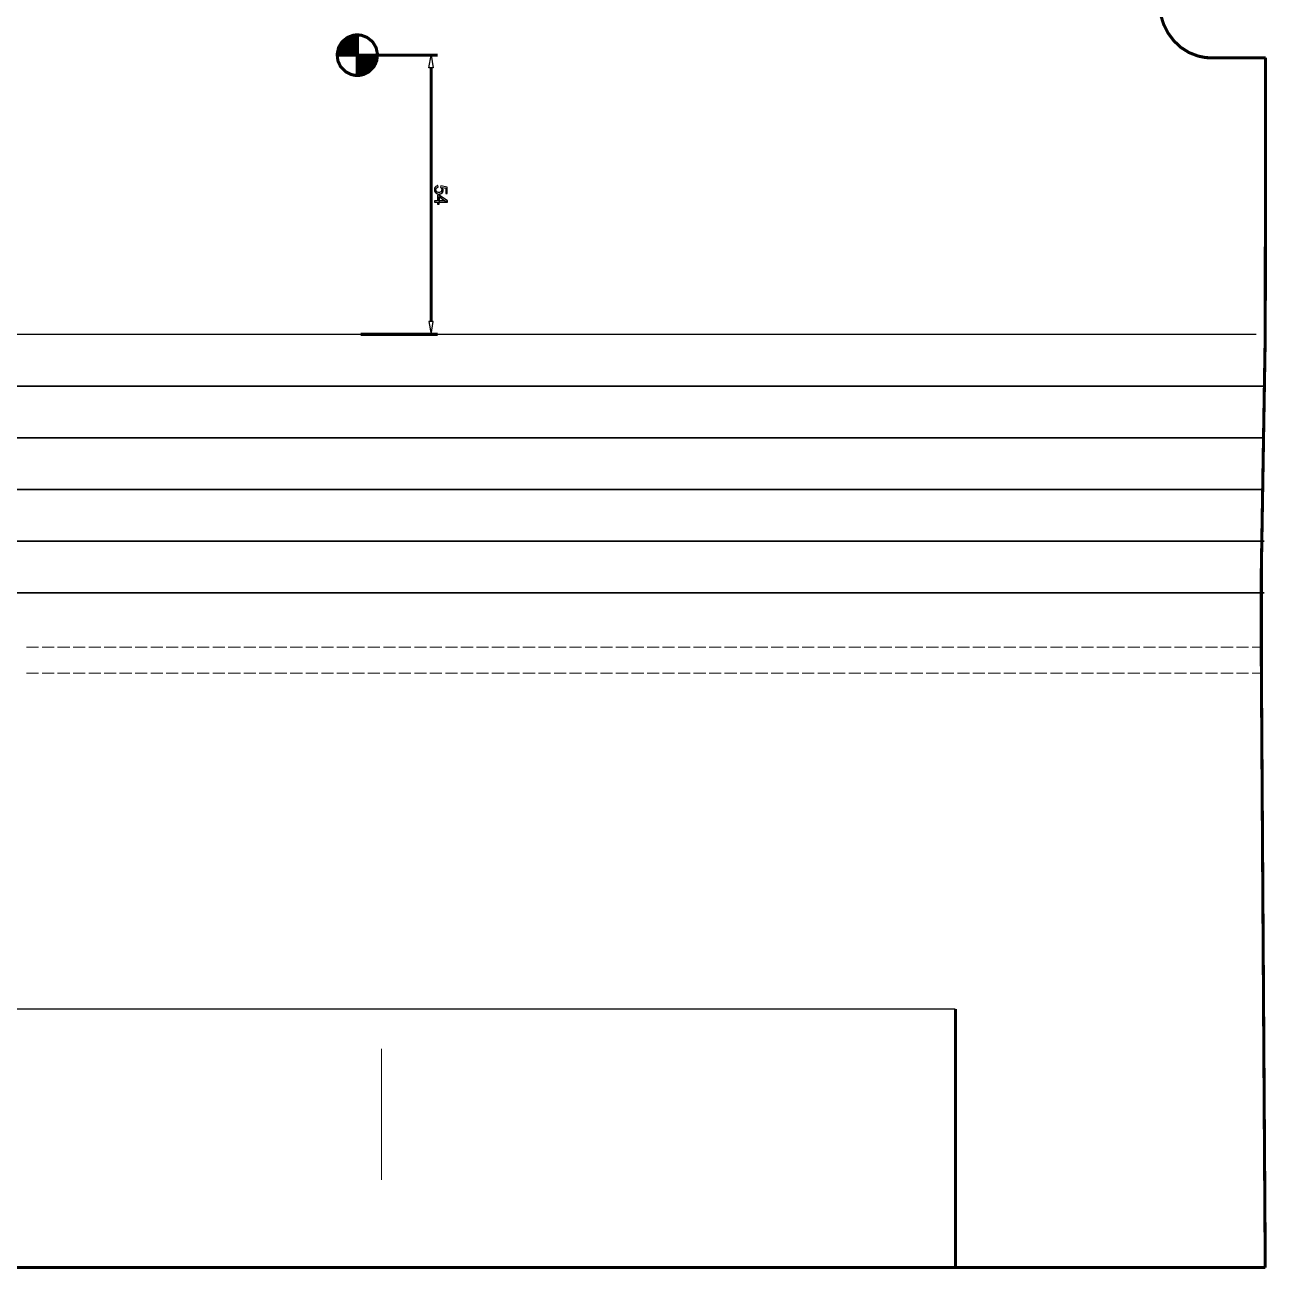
# Model space of a CAD drawing. Extents: x 1 to 22.3, y 1.3 to 32.
# Drawn here: x 12.4 to 21.86, y 8.27 to 17.74 of the extents above; entities that cross this region are included whole.
import ezdxf

# ---------------------------------------------------------------- set-up
doc = ezdxf.new("R2010")
doc.units = 0
doc.layers.get('0').update_dxf_attribs({"linetype": 'CONTINUOUS'})

msp = doc.modelspace()

# ---------------------------------------------------------------- linework, layer by layer
at = {"color": 0, "const_width": 0.02333}
for points in [[(21.8508, 17.4911), (21.4333, 17.4911), (21.4133, 17.4919), (21.3943, 17.4929), (21.3376, 17.504), (21.2682, 17.5306), (21.2061, 17.57), (21.1524, 17.6203), (21.1081, 17.6796), (21.0743, 17.7461), (21.0521, 17.8178)], [(14.7817, 17.5253), (14.9208, 17.6653)], [(14.785, 17.5461), (14.9, 17.6619)], [(14.785, 17.5111), (14.935, 17.6611)], [(14.7933, 17.5728), (14.8733, 17.6528)], [(14.8025, 17.5111), (14.935, 17.6436)], [(14.8208, 17.5111), (14.935, 17.6261)], [(14.8383, 17.5111), (14.935, 17.6078)], [(15.0892, 17.5111), (14.935, 17.5111), (14.935, 17.6661)], [(14.7808, 17.5111), (14.935, 17.5111), (14.935, 17.3569)], [(14.8558, 17.5111), (14.935, 17.5903)], [(14.8733, 17.5111), (14.935, 17.5728)], [(14.8908, 17.5111), (14.935, 17.5553)], [(14.9092, 17.5111), (14.935, 17.5378)], [(14.9267, 17.5111), (14.935, 17.5203)], [(14.935, 17.5019), (14.9442, 17.5111)], [(14.935, 17.4844), (14.9617, 17.5111)], [(14.935, 17.4669), (14.9792, 17.5111)], [(14.935, 17.4494), (14.9975, 17.5111)], [(14.935, 17.4319), (15.015, 17.5111)], [(14.935, 17.4136), (15.0325, 17.5111)], [(14.935, 17.3961), (15.05, 17.5111)], [(14.935, 17.3786), (15.0683, 17.5111)], [(14.935, 17.3611), (15.0858, 17.5111)], [(14.95, 17.3578), (15.0883, 17.4969)], [(14.9708, 17.3611), (15.085, 17.4753)], [(14.9975, 17.3703), (15.0758, 17.4486)], [(21.8508, 17.4911), (21.8483, 15.3861)], [(21.8483, 15.3861), (21.8183, 13.5853), (21.8183, 12.9111), (21.8483, 8.28196)], [(19.4892, 8.28196), (19.4892, 10.2503)], [(1.70247, 8.62028), (10.7717, 8.28196), (21.8483, 8.28196)]]:
    msp.add_lwpolyline(points, dxfattribs=at)
msp.add_lwpolyline([(14.935, 17.3569), (14.9525, 17.3578), (14.9692, 17.3611), (14.9835, 17.3646), (15.0239, 17.385), (15.0618, 17.4226), (15.0833, 17.469), (15.0886, 17.5194), (15.0778, 17.569), (15.0514, 17.6129), (15.0094, 17.6464), (14.9671, 17.6625), (14.9525, 17.6644), (14.935, 17.6653), (14.9175, 17.6644), (14.9029, 17.6625), (14.8606, 17.6464), (14.8187, 17.6129), (14.7922, 17.569), (14.7815, 17.5194), (14.7867, 17.469), (14.8082, 17.4226), (14.8461, 17.385), (14.8865, 17.3646), (14.9008, 17.3611), (14.9175, 17.3578), (14.935, 17.3569)], close=True, dxfattribs=at)
at = {"color": 252, "const_width": 0.02333}
for points in [[(14.9617, 17.5119), (15.5458, 17.5119)], [(15.4967, 15.4844), (15.4967, 17.4136)], [(14.9617, 15.3861), (15.5458, 15.3861)]]:
    msp.add_lwpolyline(points, dxfattribs=at)
at = {"color": 252}
for points in [[(15.5133, 17.4136), (15.4808, 17.4136), (15.4967, 17.5119)], [(15.55, 16.5061), (15.5492, 16.5186), (15.5475, 16.5186), (15.545, 16.5178), (15.5426, 16.5174), (15.5325, 16.5122), (15.525, 16.5032), (15.5242, 16.5011), (15.5233, 16.4986), (15.5225, 16.4953), (15.5217, 16.4928), (15.5217, 16.4836), (15.5225, 16.4811), (15.5225, 16.4786), (15.5233, 16.4761), (15.5242, 16.4736), (15.525, 16.4711), (15.5267, 16.4686), (15.53, 16.4653), (15.5317, 16.4628), (15.5317, 16.4869), (15.5315, 16.489), (15.535, 16.4978), (15.5424, 16.5039), (15.5442, 16.5044), (15.5475, 16.5053)], [(15.58, 16.4619), (15.5775, 16.4869), (15.5775, 16.4836), (15.5775, 16.4807), (15.5713, 16.4717), (15.5606, 16.4664), (15.5583, 16.4661), (15.5525, 16.4661), (15.55, 16.4669), (15.5467, 16.4678), (15.5442, 16.4686), (15.5425, 16.4694), (15.54, 16.4711), (15.5383, 16.4719), (15.5375, 16.4728), (15.5358, 16.4753), (15.5342, 16.4769), (15.5333, 16.4794), (15.5325, 16.4819), (15.5317, 16.4844), (15.5317, 16.4869), (15.5317, 16.4628), (15.5333, 16.4611), (15.5342, 16.4611), (15.5367, 16.4594), (15.5383, 16.4578), (15.5408, 16.4569), (15.5458, 16.4553), (15.5508, 16.4536), (15.5608, 16.4536), (15.5633, 16.4544), (15.5667, 16.4544), (15.5692, 16.4553), (15.5708, 16.4561), (15.5733, 16.4578), (15.5758, 16.4586), (15.5775, 16.4603)], [(15.62, 16.4578), (15.62, 16.5069), (15.57, 16.5169), (15.5683, 16.5053), (15.57, 16.5044), (15.5717, 16.5019), (15.5742, 16.5003), (15.575, 16.4978), (15.5767, 16.4953), (15.5775, 16.4928), (15.5775, 16.4869), (15.58, 16.4619), (15.58, 16.4628), (15.5817, 16.4644), (15.5825, 16.5028), (15.6092, 16.4978), (15.6092, 16.4578)], [(15.5883, 16.4844), (15.5883, 16.4853), (15.5885, 16.4874), (15.5874, 16.4936), (15.5847, 16.4988), (15.5842, 16.5003), (15.5825, 16.5028), (15.5817, 16.4644), (15.5833, 16.4669), (15.585, 16.4686), (15.5858, 16.4711), (15.5867, 16.4736), (15.5875, 16.4761), (15.5883, 16.4786), (15.5883, 16.4811)], [(15.6217, 16.3911), (15.6217, 16.4011), (15.5583, 16.4461), (15.5467, 16.4461), (15.5467, 16.4036), (15.5233, 16.4036), (15.5233, 16.3911), (15.5467, 16.3911), (15.5467, 16.3778), (15.5583, 16.3778), (15.5583, 16.4344), (15.6025, 16.4036)], [(15.6217, 16.3911), (15.6025, 16.4036), (15.5583, 16.4036), (15.5583, 16.4344), (15.5583, 16.3911)], [(15.5133, 15.4844), (15.4808, 15.4844), (15.4967, 15.3861)]]:
    msp.add_lwpolyline(points, close=True, dxfattribs=at)
at = {"color": 162, "const_width": 0.01167}
for points in [[(1.9675, 15.3861), (21.7808, 15.3861)], [(1.52582, 14.9919), (21.8425, 14.9919)], [(1.40082, 14.5986), (21.8425, 14.5986)], [(1.32498, 14.2044), (21.8425, 14.2044)], [(1.26752, 13.8111), (21.8425, 13.8111)], [(1.21918, 13.4178), (21.8425, 13.4178)], [(19.4892, 10.2503), (1.9675, 10.2503)]]:
    msp.add_lwpolyline(points, dxfattribs=at)
at = {"color": 253, "const_width": 0.0075}
for points in [[(12.51, 13.0044), (12.4158, 13.0044)], [(12.6283, 13.0044), (12.5333, 13.0044)], [(12.7467, 13.0044), (12.6517, 13.0044)], [(12.8642, 13.0044), (12.77, 13.0044)], [(12.9825, 13.0044), (12.8883, 13.0044)], [(13.1009, 13.0044), (13.0059, 13.0044)], [(13.2183, 13.0044), (13.1242, 13.0044)], [(13.3366, 13.0044), (13.2425, 13.0044)], [(13.455, 13.0044), (13.3608, 13.0044)], [(13.5733, 13.0044), (13.4783, 13.0044)], [(13.6908, 13.0044), (13.5967, 13.0044)], [(13.8092, 13.0044), (13.715, 13.0044)], [(13.9275, 13.0044), (13.8325, 13.0044)], [(14.0458, 13.0044), (13.9508, 13.0044)], [(14.1633, 13.0044), (14.0692, 13.0044)], [(14.2817, 13.0044), (14.1875, 13.0044)], [(14.4, 13.0044), (14.305, 13.0044)], [(14.5183, 13.0044), (14.4233, 13.0044)], [(14.6358, 13.0044), (14.5417, 13.0044)], [(14.7542, 13.0044), (14.66, 13.0044)], [(14.8725, 13.0044), (14.7775, 13.0044)], [(14.99, 13.0044), (14.8958, 13.0044)], [(15.1083, 13.0044), (15.0142, 13.0044)], [(15.2267, 13.0044), (15.1325, 13.0044)], [(15.345, 13.0044), (15.25, 13.0044)], [(15.4625, 13.0044), (15.3683, 13.0044)], [(15.5808, 13.0044), (15.4867, 13.0044)], [(15.6992, 13.0044), (15.6042, 13.0044)], [(15.8175, 13.0044), (15.7225, 13.0044)], [(15.935, 13.0044), (15.8408, 13.0044)], [(16.0533, 13.0044), (15.9592, 13.0044)], [(16.1717, 13.0044), (16.0767, 13.0044)], [(16.2892, 13.0044), (16.195, 13.0044)], [(16.4075, 13.0044), (16.3133, 13.0044)], [(16.5258, 13.0044), (16.4317, 13.0044)], [(16.6442, 13.0044), (16.5492, 13.0044)], [(16.7617, 13.0044), (16.6675, 13.0044)], [(16.88, 13.0044), (16.7858, 13.0044)], [(16.9983, 13.0044), (16.9033, 13.0044)], [(17.1167, 13.0044), (17.0217, 13.0044)], [(17.2342, 13.0044), (17.14, 13.0044)], [(17.3525, 13.0044), (17.2583, 13.0044)], [(17.4708, 13.0044), (17.3758, 13.0044)], [(17.5892, 13.0044), (17.4942, 13.0044)], [(17.7067, 13.0044), (17.6125, 13.0044)], [(17.825, 13.0044), (17.7308, 13.0044)], [(17.9433, 13.0044), (17.8483, 13.0044)], [(18.0608, 13.0044), (17.9667, 13.0044)], [(18.1792, 13.0044), (18.085, 13.0044)], [(18.2975, 13.0044), (18.2033, 13.0044)], [(18.4158, 13.0044), (18.3208, 13.0044)], [(18.5333, 13.0044), (18.4392, 13.0044)], [(18.6517, 13.0044), (18.5575, 13.0044)], [(18.77, 13.0044), (18.675, 13.0044)], [(18.8883, 13.0044), (18.7933, 13.0044)], [(19.0058, 13.0044), (18.9117, 13.0044)], [(19.1242, 13.0044), (19.03, 13.0044)], [(19.2425, 13.0044), (19.1475, 13.0044)], [(19.3608, 13.0044), (19.2658, 13.0044)], [(19.4783, 13.0044), (19.3842, 13.0044)], [(19.5967, 13.0044), (19.5025, 13.0044)], [(19.715, 13.0044), (19.62, 13.0044)], [(19.8325, 13.0044), (19.7383, 13.0044)], [(19.9508, 13.0044), (19.8567, 13.0044)], [(20.0692, 13.0044), (19.975, 13.0044)], [(20.1875, 13.0044), (20.0925, 13.0044)], [(20.305, 13.0044), (20.2108, 13.0044)], [(20.4233, 13.0044), (20.3292, 13.0044)], [(20.5417, 13.0044), (20.4467, 13.0044)], [(20.66, 13.0044), (20.565, 13.0044)], [(20.7775, 13.0044), (20.6833, 13.0044)], [(20.8958, 13.0044), (20.8017, 13.0044)], [(21.0142, 13.0044), (20.9192, 13.0044)], [(21.1325, 13.0044), (21.0375, 13.0044)], [(21.25, 13.0044), (21.1558, 13.0044)], [(21.3683, 13.0044), (21.2742, 13.0044)], [(21.4867, 13.0044), (21.3917, 13.0044)], [(21.6042, 13.0044), (21.51, 13.0044)], [(21.7225, 13.0044), (21.6283, 13.0044)], [(21.8183, 13.0044), (21.7467, 13.0044)], [(12.4158, 12.8078), (12.51, 12.8078)], [(12.5333, 12.8078), (12.6283, 12.8078)], [(12.6517, 12.8078), (12.7467, 12.8078)], [(12.77, 12.8078), (12.8642, 12.8078)], [(12.8883, 12.8078), (12.9825, 12.8078)], [(13.0059, 12.8078), (13.1009, 12.8078)], [(13.1242, 12.8078), (13.2183, 12.8078)], [(13.2425, 12.8078), (13.3366, 12.8078)], [(13.3608, 12.8078), (13.455, 12.8078)], [(13.4783, 12.8078), (13.5733, 12.8078)], [(13.5967, 12.8078), (13.6908, 12.8078)], [(13.715, 12.8078), (13.8092, 12.8078)], [(13.8325, 12.8078), (13.9275, 12.8078)], [(13.9508, 12.8078), (14.0458, 12.8078)], [(14.0692, 12.8078), (14.1633, 12.8078)], [(14.1875, 12.8078), (14.2817, 12.8078)], [(14.305, 12.8078), (14.4, 12.8078)], [(14.4233, 12.8078), (14.5183, 12.8078)], [(14.5417, 12.8078), (14.6358, 12.8078)], [(14.66, 12.8078), (14.7542, 12.8078)], [(14.7775, 12.8078), (14.8725, 12.8078)], [(14.8958, 12.8078), (14.99, 12.8078)], [(15.0142, 12.8078), (15.1083, 12.8078)], [(15.1325, 12.8078), (15.2267, 12.8078)], [(15.25, 12.8078), (15.345, 12.8078)], [(15.3683, 12.8078), (15.4625, 12.8078)], [(15.4867, 12.8078), (15.5808, 12.8078)], [(15.6042, 12.8078), (15.6992, 12.8078)], [(15.7225, 12.8078), (15.8175, 12.8078)], [(15.8408, 12.8078), (15.935, 12.8078)], [(15.9592, 12.8078), (16.0533, 12.8078)], [(16.0767, 12.8078), (16.1717, 12.8078)], [(16.195, 12.8078), (16.2892, 12.8078)], [(16.3133, 12.8078), (16.4075, 12.8078)], [(16.4317, 12.8078), (16.5258, 12.8078)], [(16.5492, 12.8078), (16.6442, 12.8078)], [(16.6675, 12.8078), (16.7617, 12.8078)], [(16.7858, 12.8078), (16.88, 12.8078)], [(16.9033, 12.8078), (16.9983, 12.8078)], [(17.0217, 12.8078), (17.1167, 12.8078)], [(17.14, 12.8078), (17.2342, 12.8078)], [(17.2583, 12.8078), (17.3525, 12.8078)], [(17.3758, 12.8078), (17.4708, 12.8078)], [(17.4942, 12.8078), (17.5892, 12.8078)], [(17.6125, 12.8078), (17.7067, 12.8078)], [(17.7308, 12.8078), (17.825, 12.8078)], [(17.8483, 12.8078), (17.9433, 12.8078)], [(17.9667, 12.8078), (18.0608, 12.8078)], [(18.085, 12.8078), (18.1792, 12.8078)], [(18.2033, 12.8078), (18.2975, 12.8078)], [(18.3208, 12.8078), (18.4158, 12.8078)], [(18.4392, 12.8078), (18.5333, 12.8078)], [(18.5575, 12.8078), (18.6517, 12.8078)], [(18.675, 12.8078), (18.77, 12.8078)], [(18.7933, 12.8078), (18.8883, 12.8078)], [(18.9117, 12.8078), (19.0058, 12.8078)], [(19.03, 12.8078), (19.1242, 12.8078)], [(19.1475, 12.8078), (19.2425, 12.8078)], [(19.2658, 12.8078), (19.3608, 12.8078)], [(19.3842, 12.8078), (19.4783, 12.8078)], [(19.5025, 12.8078), (19.5967, 12.8078)], [(19.62, 12.8078), (19.715, 12.8078)], [(19.7383, 12.8078), (19.8325, 12.8078)], [(19.8567, 12.8078), (19.9508, 12.8078)], [(19.975, 12.8078), (20.0692, 12.8078)], [(20.0925, 12.8078), (20.1875, 12.8078)], [(20.2108, 12.8078), (20.305, 12.8078)], [(20.3292, 12.8078), (20.4233, 12.8078)], [(20.4467, 12.8078), (20.5417, 12.8078)], [(20.565, 12.8078), (20.66, 12.8078)], [(20.6833, 12.8078), (20.7775, 12.8078)], [(20.8017, 12.8078), (20.8958, 12.8078)], [(20.9192, 12.8078), (21.0142, 12.8078)], [(21.0375, 12.8078), (21.1325, 12.8078)], [(21.1558, 12.8078), (21.25, 12.8078)], [(21.2742, 12.8078), (21.3683, 12.8078)], [(21.3917, 12.8078), (21.4867, 12.8078)], [(21.51, 12.8078), (21.6042, 12.8078)], [(21.6283, 12.8078), (21.7225, 12.8078)], [(21.7467, 12.8078), (21.8183, 12.8078)], [(15.1183, 8.94943), (15.1183, 9.94943)]]:
    msp.add_lwpolyline(points, dxfattribs=at)

doc.saveas('drawing.dxf')
